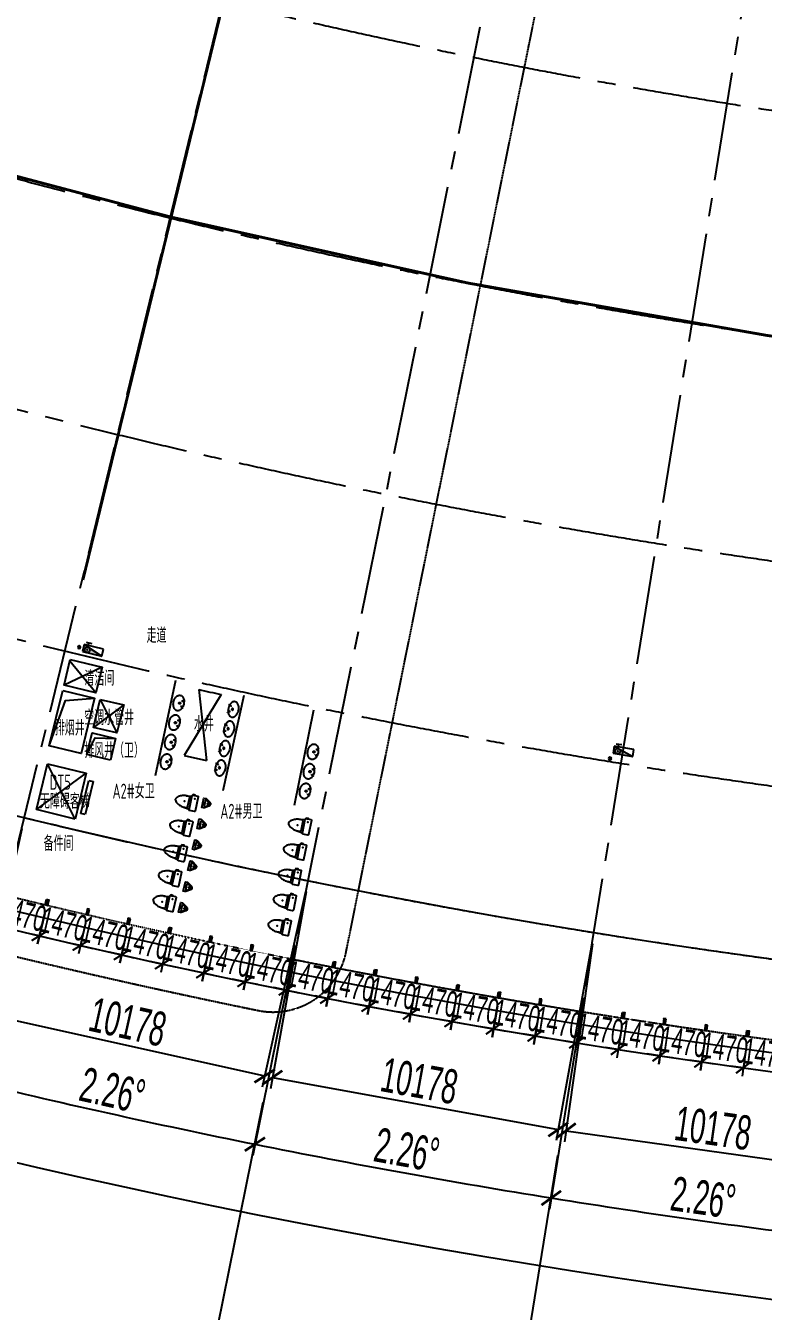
# Model space of a CAD drawing. Extents: x -668578 to 2331563, y -1202445 to 1620273.
# Drawn here: x 539655 to 565493, y 22311 to 67310 of the extents above; entities that cross this region are included whole.
import ezdxf
from ezdxf.enums import TextEntityAlignment as Align

# ---------------------------------------------------------------- set-up
doc = ezdxf.new("R2010")
doc.units = 0
for name, pattern in [('CENTER2', [28.575, 19.05, -3.175, 3.175, -3.175]), ('CONTINOUS', [0]), ('DASH', [0.35, 0.25, -0.1]), ('DOT2', [0.125, 0, -0.125]), ('Y000000S0$0$CONTINOUS', [0])]:
    doc.linetypes.add(name, pattern=pattern)
doc.layers.get('0').update_dxf_attribs({"color": 8})
doc.layers.get('Defpoints').update_dxf_attribs({"color": 8})
for name, color, linetype in [('#标注', 8, 'Continuous'), ('#轴线', 8, 'CENTER2'), ('A-AL', 8, 'Continuous'), ('A-BEAM-PLAN-C', 8, 'Continuous'), ('A-DIMS-150', 8, 'Continuous'), ('A-EVTR', 8, 'Continuous'), ('A-FIXT', 8, 'Continuous'), ('A-FLOR-OTLN', 8, 'DOT2'), ('A-WIND-FRAM', 8, 'Continuous'), ('dim', 8, 'Continuous'), ('WINDOW', 8, 'Continuous'), ('外轮廓', 8, 'Continuous'), ('建-文字', 8, 'Continuous'), ('建-洁具', 8, 'Continuous'), ('建-消防-防火分区填充', 8, 'Continuous'), ('暖-消防-挡烟垂壁', 8, 'Continuous'), ('水-消防-消火栓', 8, 'Continuous'), ('水-消防-消火栓-标识', 8, 'Continuous')]:
    doc.layers.add(name, color=color, linetype=linetype)
doc.styles.add('JHZX', font='jrs.shx', dxfattribs={"width": 0.6, "bigfont": 'jhz.shx'})
doc.styles.add('XD2008', font='xd-hzs.shx', dxfattribs={"width": 0.7, "bigfont": 'xd-hztxt.shx'})
doc.dimstyles.new('JZBZ-300', dxfattribs={"dimscale": 300, "dimtxt": 3, "dimasz": 1.5, "dimexe": 1, "dimexo": 1, "dimgap": 0.5, "dimtad": 1, "dimdec": 0, "dimdsep": 46, "dimtxsty": 'JHZX', "dimblk1": 'ARCHTICK', "dimblk2": 'ARCHTICK', "dimsah": 1, "dimcen": 0, "dimclrd": 1, "dimclre": 1, "dimclrt": 2, "dimazin": 2, "dimtfac": 1, "dimtdec": 0, "dimtix": 1, "dimtmove": 0, "dimatfit": 3, "dimfxl": 0, "dimtolj": 1, "dimlwd": -1, "dimlwe": -1, "dimarcsym": 0})
doc.dimstyles.new('JZBZ-400', dxfattribs={"dimscale": 400, "dimtxt": 3, "dimasz": 1.5, "dimexe": 1, "dimexo": 1, "dimgap": 0.5, "dimtad": 1, "dimdec": 0, "dimdsep": 46, "dimtxsty": 'JHZX', "dimblk1": 'ARCHTICK', "dimblk2": 'ARCHTICK', "dimsah": 1, "dimcen": 0, "dimclrd": 1, "dimclre": 1, "dimclrt": 2, "dimazin": 2, "dimtfac": 1, "dimtdec": 0, "dimtix": 1, "dimtmove": 0, "dimatfit": 3, "dimfxl": 0, "dimtolj": 1, "dimlwd": -1, "dimlwe": -1, "dimarcsym": 0})

# ---------------------------------------------------------------- blocks, each defined once
blk = doc.blocks.new('_ARCHTICK')
at = {"color": 0, "linetype": 'ByBlock', "const_width": 0.15}
blk.add_lwpolyline([(-0.5, -0.5), (0.5, 0.5)], dxfattribs=at)
blk = doc.blocks.new('*D2939')
at = {"layer": '#标注', "ltscale": 300, "transparency": 16777216}
for p, q in [((-1773, -1481), (-9342, -7863)), ((165914, -92056), (164727, -101884))]:
    blk.add_line(p, q, dxfattribs=at)
blk.add_arc((197092, 166179), 269610, 220.13382, 263.11563, dxfattribs=at)
at = {"layer": 'Defpoints', "color": 0, "ltscale": 300, "transparency": 16777216}
for p in [(197092, 166179), (-1467, -1224), (40380, -53208), (165962, -91659)]:
    blk.add_point(p, dxfattribs=at)
at = {"layer": '#标注', "ltscale": 300, "transparency": 16777216, "xscale": 600, "yscale": 600, "zscale": 600}
for p, rotation in [((-9036, -7605), 130.1338192809485), ((164775, -101487), 353.1156299250187)]:
    blk.add_blockref('_ARCHTICK', p, dxfattribs=dict(at, rotation=rotation))
at = {"layer": '#标注', "ltscale": 300, "transparency": 16777216, "insert": (69342, -70334), "char_height": 1200, "attachment_point": 5, "rotation": 331.6247, "style": 'JHZX'}
blk.add_mtext('\\A1;42.98°', dxfattribs=at)
blk = doc.blocks.new('*D2964')
at = {"layer": '#标注', "ltscale": 300, "transparency": 16777216}
for p, q in [((135616, -86562), (133844, -93849)), ((145640, -88791), (144157, -96143))]:
    blk.add_line(p, q, dxfattribs=at)
blk.add_arc((197092, 166179), 267210, 256.32903, 258.59123, dxfattribs=at)
at = {"layer": 'Defpoints', "color": 0, "ltscale": 300, "transparency": 16777216}
for p in [(197092, 166179), (135711, -86173), (145720, -88399), (137361, -94269)]:
    blk.add_point(p, dxfattribs=at)
at = {"layer": '#标注', "ltscale": 300, "transparency": 16777216, "xscale": 600, "yscale": 600, "zscale": 600}
for p, rotation in [((133938, -93461), 166.3290280231364), ((144236, -95751), 348.5912288879829)]:
    blk.add_blockref('_ARCHTICK', p, dxfattribs=dict(at, rotation=rotation))
at = {"layer": '#标注', "ltscale": 300, "transparency": 16777216, "insert": (139249, -93876), "char_height": 1200, "attachment_point": 5, "rotation": 347.4601, "style": 'JHZX'}
blk.add_mtext('\\A1;2.26°', dxfattribs=at)
blk = doc.blocks.new('*D2965')
at = {"layer": '#标注', "ltscale": 300, "transparency": 16777216}
for p, q in [((145640, -88791), (144157, -96143)), ((155745, -90624), (154553, -98028))]:
    blk.add_line(p, q, dxfattribs=at)
blk.add_arc((197092, 166179), 267210, 258.59123, 260.85343, dxfattribs=at)
at = {"layer": 'Defpoints', "color": 0, "ltscale": 300, "transparency": 16777216}
for p in [(197092, 166179), (145720, -88399), (155808, -90229), (147688, -96424)]:
    blk.add_point(p, dxfattribs=at)
at = {"layer": '#标注', "ltscale": 300, "transparency": 16777216, "xscale": 600, "yscale": 600, "zscale": 600}
for p, rotation in [((144236, -95751), 168.5912288879844), ((154616, -97633), 350.8534291851969)]:
    blk.add_blockref('_ARCHTICK', p, dxfattribs=dict(at, rotation=rotation))
at = {"layer": '#标注', "ltscale": 300, "transparency": 16777216, "insert": (149560, -95956), "char_height": 1200, "attachment_point": 5, "rotation": 349.7223, "style": 'JHZX'}
blk.add_mtext('\\A1;2.26°', dxfattribs=at)
blk = doc.blocks.new('*D2966')
at = {"layer": '#标注', "ltscale": 300, "transparency": 16777216}
for p, q in [((155745, -90624), (154553, -98028)), ((165914, -92056), (165015, -99502))]:
    blk.add_line(p, q, dxfattribs=at)
blk.add_arc((197092, 166179), 267210, 260.85343, 263.11563, dxfattribs=at)
at = {"layer": 'Defpoints', "color": 0, "ltscale": 300, "transparency": 16777216}
for p in [(197092, 166179), (155808, -90229), (165962, -91659), (158092, -98170)]:
    blk.add_point(p, dxfattribs=at)
at = {"layer": '#标注', "ltscale": 300, "transparency": 16777216, "xscale": 600, "yscale": 600, "zscale": 600}
for p, rotation in [((154616, -97633), 170.8534291851971), ((165063, -99104), 353.1156299250185)]:
    blk.add_blockref('_ARCHTICK', p, dxfattribs=dict(at, rotation=rotation))
at = {"layer": '#标注', "ltscale": 300, "transparency": 16777216, "insert": (159944, -97628), "char_height": 1200, "attachment_point": 5, "rotation": 351.9845, "style": 'JHZX'}
blk.add_mtext('\\A1;2.26°', dxfattribs=at)
blk = doc.blocks.new('*U2924')
at = {"linetype": 'ByBlock'}
blk.add_line((0, -20), (0, 0), dxfattribs=at)
blk.add_circle((0, -24), 4, dxfattribs=at)
at = {"color": 253, "linetype": 'ByBlock', "style": 'JHZX', "width": 0.75}
blk.add_attdef('AXES', text='', height=4, dxfattribs=at).set_placement((0, -24), align=Align.MIDDLE_CENTER)
blk = doc.blocks.new('*D3016')
at = {"layer": '#标注', "transparency": 16777216}
for p, q in [((1554, -79823), (577, -86758)), ((11632, -81243), (10656, -88177)), ((633, -86362), (10712, -87781))]:
    blk.add_line(p, q, dxfattribs=at)
at = {"layer": 'Defpoints', "color": 0, "transparency": 16777216}
for p in [(1609, -79427), (11688, -80847), (10712, -87781)]:
    blk.add_point(p, dxfattribs=at)
at = {"layer": '#标注', "transparency": 16777216, "xscale": 600, "yscale": 600, "zscale": 600}
for p, rotation in [((633, -86362), 171.9845309758425), ((10712, -87781), 351.9845309758425)]:
    blk.add_blockref('_ARCHTICK', p, dxfattribs=dict(at, rotation=rotation))
at = {"layer": '#标注', "transparency": 16777216, "insert": (5784, -86279), "char_height": 1200, "attachment_point": 5, "rotation": 351.9845, "style": 'JHZX'}
blk.add_mtext('\\A1;10178', dxfattribs=at)
blk = doc.blocks.new('*D3017')
at = {"layer": '#标注', "transparency": 16777216}
for p, q in [((-18427, -75792), (-19948, -82628)), ((-8492, -78002), (-10013, -84838)), ((-19861, -82237), (-9926, -84447))]:
    blk.add_line(p, q, dxfattribs=at)
at = {"layer": 'Defpoints', "color": 0, "transparency": 16777216}
for p in [(-18340, -75402), (-8405, -77611), (-9926, -84447)]:
    blk.add_point(p, dxfattribs=at)
at = {"layer": '#标注', "transparency": 16777216, "xscale": 600, "yscale": 600, "zscale": 600}
for p, rotation in [((-19861, -82237), 167.4601294960044), ((-9926, -84447), 347.4601294960043)]:
    blk.add_blockref('_ARCHTICK', p, dxfattribs=dict(at, rotation=rotation))
at = {"layer": '#标注', "transparency": 16777216, "insert": (-14720, -82561), "char_height": 1200, "attachment_point": 5, "rotation": 347.4601, "style": 'JHZX'}
blk.add_mtext('\\A1;10178', dxfattribs=at)
blk = doc.blocks.new('*D3018')
at = {"layer": '#标注', "transparency": 16777216}
for p, q in [((-8477, -78005), (-9726, -84895)), ((1538, -79821), (289, -86711)), ((-9655, -84502), (360, -86318))]:
    blk.add_line(p, q, dxfattribs=at)
at = {"layer": 'Defpoints', "color": 0, "transparency": 16777216}
for p in [(-8405, -77611), (1609, -79427), (360, -86318)]:
    blk.add_point(p, dxfattribs=at)
at = {"layer": '#标注', "transparency": 16777216, "xscale": 600, "yscale": 600, "zscale": 600}
for p, rotation in [((-9655, -84502), 169.7223276710145), ((360, -86318), 349.7223276710145)]:
    blk.add_blockref('_ARCHTICK', p, dxfattribs=dict(at, rotation=rotation))
at = {"layer": '#标注', "transparency": 16777216, "insert": (-4505, -84623), "char_height": 1200, "attachment_point": 5, "rotation": 349.7223, "style": 'JHZX'}
blk.add_mtext('\\A1;10178', dxfattribs=at)
blk = doc.blocks.new('*D1886')
at = {"layer": '#标注', "color": 1, "ltscale": 300, "transparency": 16777216}
for p, q in [((538889, 36578), (538631, 35502)), ((540318, 36235), (540060, 35159)), ((538701, 35794), (538263, 35899)), ((538701, 35794), (540130, 35451)), ((540130, 35451), (540568, 35346))]:
    blk.add_line(p, q, dxfattribs=at)
at = {"layer": 'Defpoints', "color": 0, "ltscale": 300, "transparency": 16777216}
for p in [(538959, 36870), (540389, 36526), (540130, 35451)]:
    blk.add_point(p, dxfattribs=at)
at = {"layer": '#标注', "color": 1, "ltscale": 300, "transparency": 16777216, "xscale": 450, "yscale": 450, "zscale": 450}
for p, rotation in [((538701, 35794), 346.4927841243675), ((540130, 35451), 166.4927841243675)]:
    blk.add_blockref('_ARCHTICK', p, dxfattribs=dict(at, rotation=rotation))
at = {"layer": '#标注', "color": 2, "ltscale": 300, "transparency": 16777216, "insert": (539556, 36206), "char_height": 900, "attachment_point": 5, "rotation": 346.4928, "style": 'JHZX'}
blk.add_mtext('\\A1;1470', dxfattribs=at)
blk = doc.blocks.new('*D1887')
at = {"layer": '#标注', "color": 1, "ltscale": 300, "transparency": 16777216}
for p, q in [((540320, 36234), (540068, 35157)), ((540136, 35449), (539698, 35552)), ((541751, 35899), (541499, 34822)), ((540136, 35449), (541567, 35114)), ((541567, 35114), (542006, 35011))]:
    blk.add_line(p, q, dxfattribs=at)
at = {"layer": 'Defpoints', "color": 0, "ltscale": 300, "transparency": 16777216}
for p in [(540389, 36526), (541820, 36191), (541567, 35114)]:
    blk.add_point(p, dxfattribs=at)
at = {"layer": '#标注', "color": 1, "ltscale": 300, "transparency": 16777216, "xscale": 450, "yscale": 450, "zscale": 450}
for p, rotation in [((540136, 35449), 346.8159798107982), ((541567, 35114), 166.8159798107983)]:
    blk.add_blockref('_ARCHTICK', p, dxfattribs=dict(at, rotation=rotation))
at = {"layer": '#标注', "color": 2, "ltscale": 300, "transparency": 16777216, "insert": (540989, 35866), "char_height": 900, "attachment_point": 5, "rotation": 346.816, "style": 'JHZX'}
blk.add_mtext('\\A1;1470', dxfattribs=at)
blk = doc.blocks.new('*D1888')
at = {"layer": '#标注', "color": 1, "ltscale": 300, "transparency": 16777216}
for p, q in [((541753, 35899), (541507, 34820)), ((543186, 35572), (542940, 34493)), ((541574, 35113), (541135, 35213)), ((541574, 35113), (543007, 34785)), ((543007, 34785), (543445, 34685))]:
    blk.add_line(p, q, dxfattribs=at)
at = {"layer": 'Defpoints', "color": 0, "ltscale": 300, "transparency": 16777216}
for p in [(541820, 36191), (543253, 35864), (543007, 34785)]:
    blk.add_point(p, dxfattribs=at)
at = {"layer": '#标注', "color": 1, "ltscale": 300, "transparency": 16777216, "xscale": 450, "yscale": 450, "zscale": 450}
for p, rotation in [((541574, 35113), 347.1391754972316), ((543007, 34785), 167.1391754972316)]:
    blk.add_blockref('_ARCHTICK', p, dxfattribs=dict(at, rotation=rotation))
at = {"layer": '#标注', "color": 2, "ltscale": 300, "transparency": 16777216, "insert": (542424, 35534), "char_height": 900, "attachment_point": 5, "rotation": 347.1392, "style": 'JHZX'}
blk.add_mtext('\\A1;1470', dxfattribs=at)
blk = doc.blocks.new('*D1889')
at = {"layer": '#标注', "color": 1, "ltscale": 300, "transparency": 16777216}
for p, q in [((543188, 35571), (542948, 34491)), ((544623, 35252), (544383, 34172)), ((543013, 34784), (542573, 34882)), ((543013, 34784), (544448, 34465)), ((544448, 34465), (544887, 34367))]:
    blk.add_line(p, q, dxfattribs=at)
at = {"layer": 'Defpoints', "color": 0, "ltscale": 300, "transparency": 16777216}
for p in [(543253, 35864), (544688, 35545), (544448, 34465)]:
    blk.add_point(p, dxfattribs=at)
at = {"layer": '#标注', "color": 1, "ltscale": 300, "transparency": 16777216, "xscale": 450, "yscale": 450, "zscale": 450}
for p, rotation in [((543013, 34784), 347.4623711836631), ((544448, 34465), 167.4623711836631)]:
    blk.add_blockref('_ARCHTICK', p, dxfattribs=dict(at, rotation=rotation))
at = {"layer": '#标注', "color": 2, "ltscale": 300, "transparency": 16777216, "insert": (543860, 35210), "char_height": 900, "attachment_point": 5, "rotation": 347.4624, "style": 'JHZX'}
blk.add_mtext('\\A1;1470', dxfattribs=at)
blk = doc.blocks.new('*D1890')
at = {"layer": '#标注', "color": 1, "ltscale": 300, "transparency": 16777216}
for p, q in [((544624, 35252), (544390, 34170)), ((546061, 34941), (545827, 33859)), ((544454, 34464), (544014, 34559)), ((544454, 34464), (545891, 34153)), ((545891, 34153), (546330, 34057))]:
    blk.add_line(p, q, dxfattribs=at)
at = {"layer": 'Defpoints', "color": 0, "ltscale": 300, "transparency": 16777216}
for p in [(544688, 35545), (546125, 35234), (545891, 34153)]:
    blk.add_point(p, dxfattribs=at)
at = {"layer": '#标注', "color": 1, "ltscale": 300, "transparency": 16777216, "xscale": 450, "yscale": 450, "zscale": 450}
for p, rotation in [((544454, 34464), 347.785566870095), ((545891, 34153), 167.785566870095)]:
    blk.add_blockref('_ARCHTICK', p, dxfattribs=dict(at, rotation=rotation))
at = {"layer": '#标注', "color": 2, "ltscale": 300, "transparency": 16777216, "insert": (545299, 34895), "char_height": 900, "attachment_point": 5, "rotation": 347.7856, "style": 'JHZX'}
blk.add_mtext('\\A1;1470', dxfattribs=at)
blk = doc.blocks.new('*D1891')
at = {"layer": '#标注', "color": 1, "ltscale": 300, "transparency": 16777216}
for p, q in [((546063, 34940), (545835, 33858)), ((545897, 34151), (545456, 34244)), ((547501, 34637), (547273, 33555)), ((545897, 34151), (547335, 33848)), ((547335, 33848), (547775, 33756))]:
    blk.add_line(p, q, dxfattribs=at)
at = {"layer": 'Defpoints', "color": 0, "ltscale": 300, "transparency": 16777216}
for p in [(546125, 35234), (547563, 34931), (547335, 33848)]:
    blk.add_point(p, dxfattribs=at)
at = {"layer": '#标注', "color": 1, "ltscale": 300, "transparency": 16777216, "xscale": 450, "yscale": 450, "zscale": 450}
for p, rotation in [((545897, 34151), 348.1087625565269), ((547335, 33848), 168.1087625565269)]:
    blk.add_blockref('_ARCHTICK', p, dxfattribs=dict(at, rotation=rotation))
at = {"layer": '#标注', "color": 2, "ltscale": 300, "transparency": 16777216, "insert": (546739, 34587), "char_height": 900, "attachment_point": 5, "rotation": 348.1088, "style": 'JHZX'}
blk.add_mtext('\\A1;1470', dxfattribs=at)
blk = doc.blocks.new('*D1892')
at = {"layer": '#标注', "color": 1, "ltscale": 300, "transparency": 16777216}
for p, q in [((547503, 34637), (547281, 33553)), ((548943, 34342), (548721, 33258)), ((547341, 33847), (546900, 33937)), ((547341, 33847), (548781, 33552)), ((548781, 33552), (549222, 33462))]:
    blk.add_line(p, q, dxfattribs=at)
at = {"layer": 'Defpoints', "color": 0, "ltscale": 300, "transparency": 16777216}
for p in [(547563, 34931), (549003, 34636), (548781, 33552)]:
    blk.add_point(p, dxfattribs=at)
at = {"layer": '#标注', "color": 1, "ltscale": 300, "transparency": 16777216, "xscale": 450, "yscale": 450, "zscale": 450}
for p, rotation in [((547341, 33847), 348.4319582429599), ((548781, 33552), 168.4319582429599)]:
    blk.add_blockref('_ARCHTICK', p, dxfattribs=dict(at, rotation=rotation))
at = {"layer": '#标注', "color": 2, "ltscale": 300, "transparency": 16777216, "insert": (548182, 34288), "char_height": 900, "attachment_point": 5, "rotation": 348.432, "style": 'JHZX'}
blk.add_mtext('\\A1;1470', dxfattribs=at)
blk = doc.blocks.new('*D1893')
at = {"layer": '#标注', "color": 1, "ltscale": 300, "transparency": 16777216}
for p, q in [((548945, 34342), (548729, 33257)), ((550386, 34055), (550171, 32970)), ((548787, 33551), (548346, 33639)), ((548787, 33551), (550229, 33264)), ((550229, 33264), (550671, 33177))]:
    blk.add_line(p, q, dxfattribs=at)
at = {"layer": 'Defpoints', "color": 0, "ltscale": 300, "transparency": 16777216}
for p in [(549003, 34636), (550445, 34350), (550229, 33264)]:
    blk.add_point(p, dxfattribs=at)
at = {"layer": '#标注', "color": 1, "ltscale": 300, "transparency": 16777216, "xscale": 450, "yscale": 450, "zscale": 450}
for p, rotation in [((548787, 33551), 348.7551539293908), ((550229, 33264), 168.7551539293908)]:
    blk.add_blockref('_ARCHTICK', p, dxfattribs=dict(at, rotation=rotation))
at = {"layer": '#标注', "color": 2, "ltscale": 300, "transparency": 16777216, "insert": (549625, 33996), "char_height": 900, "attachment_point": 5, "rotation": 348.7552, "style": 'JHZX'}
blk.add_mtext('\\A1;1470', dxfattribs=at)
blk = doc.blocks.new('*D1894')
at = {"layer": '#标注', "color": 1, "ltscale": 300, "transparency": 16777216}
for p, q in [((550388, 34055), (550178, 32969)), ((551831, 33776), (551622, 32690)), ((550235, 33263), (549793, 33349)), ((550235, 33263), (551679, 32985)), ((551679, 32985), (552121, 32900))]:
    blk.add_line(p, q, dxfattribs=at)
at = {"layer": 'Defpoints', "color": 0, "ltscale": 300, "transparency": 16777216}
for p in [(550445, 34350), (551888, 34071), (551679, 32985)]:
    blk.add_point(p, dxfattribs=at)
at = {"layer": '#标注', "color": 1, "ltscale": 300, "transparency": 16777216, "xscale": 450, "yscale": 450, "zscale": 450}
for p, rotation in [((550235, 33263), 349.0783496158211), ((551679, 32985), 169.0783496158211)]:
    blk.add_blockref('_ARCHTICK', p, dxfattribs=dict(at, rotation=rotation))
at = {"layer": '#标注', "color": 2, "ltscale": 300, "transparency": 16777216, "insert": (551071, 33713), "char_height": 900, "attachment_point": 5, "rotation": 349.0783, "style": 'JHZX'}
blk.add_mtext('\\A1;1470', dxfattribs=at)
blk = doc.blocks.new('*D1895')
at = {"layer": '#标注', "color": 1, "ltscale": 300, "transparency": 16777216}
for p, q in [((551833, 33776), (551630, 32689)), ((553278, 33506), (553075, 32418)), ((551685, 32984), (551243, 33066)), ((551685, 32984), (553130, 32713)), ((553130, 32713), (553572, 32630))]:
    blk.add_line(p, q, dxfattribs=at)
at = {"layer": 'Defpoints', "color": 0, "ltscale": 300, "transparency": 16777216}
for p in [(551888, 34071), (553333, 33801), (553130, 32713)]:
    blk.add_point(p, dxfattribs=at)
at = {"layer": '#标注', "color": 1, "ltscale": 300, "transparency": 16777216, "xscale": 450, "yscale": 450, "zscale": 450}
for p, rotation in [((551685, 32984), 349.4015453022517), ((553130, 32713), 169.4015453022516)]:
    blk.add_blockref('_ARCHTICK', p, dxfattribs=dict(at, rotation=rotation))
at = {"layer": '#标注', "color": 2, "ltscale": 300, "transparency": 16777216, "insert": (552518, 33438), "char_height": 900, "attachment_point": 5, "rotation": 349.4015, "style": 'JHZX'}
blk.add_mtext('\\A1;1470', dxfattribs=at)
blk = doc.blocks.new('*D1896')
at = {"layer": '#标注', "color": 1, "ltscale": 300, "transparency": 16777216}
for p, q in [((553280, 33506), (553082, 32417)), ((554726, 33243), (554529, 32155)), ((553136, 32712), (552693, 32792)), ((553136, 32712), (554582, 32450)), ((554582, 32450), (555025, 32370))]:
    blk.add_line(p, q, dxfattribs=at)
at = {"layer": 'Defpoints', "color": 0, "ltscale": 300, "transparency": 16777216}
for p in [(553333, 33801), (554780, 33538), (554582, 32450)]:
    blk.add_point(p, dxfattribs=at)
at = {"layer": '#标注', "color": 1, "ltscale": 300, "transparency": 16777216, "xscale": 450, "yscale": 450, "zscale": 450}
for p, rotation in [((553136, 32712), 349.7247409886801), ((554582, 32450), 169.7247409886802)]:
    blk.add_blockref('_ARCHTICK', p, dxfattribs=dict(at, rotation=rotation))
at = {"layer": '#标注', "color": 2, "ltscale": 300, "transparency": 16777216, "insert": (553966, 33171), "char_height": 900, "attachment_point": 5, "rotation": 349.7247, "style": 'JHZX'}
blk.add_mtext('\\A1;1470', dxfattribs=at)
blk = doc.blocks.new('*D1897')
at = {"layer": '#标注', "color": 1, "ltscale": 300, "transparency": 16777216}
for p, q in [((554728, 33243), (554537, 32153)), ((556176, 32989), (555985, 31899)), ((554588, 32449), (554145, 32527)), ((554588, 32449), (556036, 32195)), ((556036, 32195), (556480, 32117))]:
    blk.add_line(p, q, dxfattribs=at)
at = {"layer": 'Defpoints', "color": 0, "ltscale": 300, "transparency": 16777216}
for p in [(554780, 33538), (556228, 33284), (556036, 32195)]:
    blk.add_point(p, dxfattribs=at)
at = {"layer": '#标注', "color": 1, "ltscale": 300, "transparency": 16777216, "xscale": 450, "yscale": 450, "zscale": 450}
for p, rotation in [((554588, 32449), 350.0479366751091), ((556036, 32195), 170.0479366751091)]:
    blk.add_blockref('_ARCHTICK', p, dxfattribs=dict(at, rotation=rotation))
at = {"layer": '#标注', "color": 2, "ltscale": 300, "transparency": 16777216, "insert": (555416, 32913), "char_height": 900, "attachment_point": 5, "rotation": 350.0479, "style": 'JHZX'}
blk.add_mtext('\\A1;1470', dxfattribs=at)
blk = doc.blocks.new('*D1898')
at = {"layer": '#标注', "color": 1, "ltscale": 300, "transparency": 16777216}
for p, q in [((556177, 32989), (555992, 31898)), ((557627, 32743), (557442, 31652)), ((556042, 32194), (555599, 32269)), ((556042, 32194), (557492, 31948)), ((557492, 31948), (557935, 31873))]:
    blk.add_line(p, q, dxfattribs=at)
at = {"layer": 'Defpoints', "color": 0, "ltscale": 300, "transparency": 16777216}
for p in [(556228, 33284), (557677, 33039), (557492, 31948)]:
    blk.add_point(p, dxfattribs=at)
at = {"layer": '#标注', "color": 1, "ltscale": 300, "transparency": 16777216, "xscale": 450, "yscale": 450, "zscale": 450}
for p, rotation in [((556042, 32194), 350.3711323615372), ((557492, 31948), 170.3711323615371)]:
    blk.add_blockref('_ARCHTICK', p, dxfattribs=dict(at, rotation=rotation))
at = {"layer": '#标注', "color": 2, "ltscale": 300, "transparency": 16777216, "insert": (556867, 32662), "char_height": 900, "attachment_point": 5, "rotation": 350.3711, "style": 'JHZX'}
blk.add_mtext('\\A1;1470', dxfattribs=at)
blk = doc.blocks.new('*D1899')
at = {"layer": '#标注', "color": 1, "ltscale": 300, "transparency": 16777216}
for p, q in [((557628, 32743), (557449, 31651)), ((559079, 32505), (558900, 31413)), ((557498, 31947), (557054, 32020)), ((557498, 31947), (558949, 31709)), ((558949, 31709), (559393, 31636))]:
    blk.add_line(p, q, dxfattribs=at)
at = {"layer": 'Defpoints', "color": 0, "ltscale": 300, "transparency": 16777216}
for p in [(557677, 33039), (559127, 32801), (558949, 31709)]:
    blk.add_point(p, dxfattribs=at)
at = {"layer": '#标注', "color": 1, "ltscale": 300, "transparency": 16777216, "xscale": 450, "yscale": 450, "zscale": 450}
for p, rotation in [((557498, 31947), 350.6943280479668), ((558949, 31709), 170.6943280479668)]:
    blk.add_blockref('_ARCHTICK', p, dxfattribs=dict(at, rotation=rotation))
at = {"layer": '#标注', "color": 2, "ltscale": 300, "transparency": 16777216, "insert": (558320, 32420), "char_height": 900, "attachment_point": 5, "rotation": 350.6943, "style": 'JHZX'}
blk.add_mtext('\\A1;1470', dxfattribs=at)
blk = doc.blocks.new('*D1900')
at = {"layer": '#标注', "color": 1, "ltscale": 300, "transparency": 16777216}
for p, q in [((559081, 32505), (558908, 31412)), ((560533, 32275), (560360, 31182)), ((558955, 31708), (558510, 31778)), ((558955, 31708), (560407, 31479)), ((560407, 31479), (560851, 31408))]:
    blk.add_line(p, q, dxfattribs=at)
at = {"layer": 'Defpoints', "color": 0, "ltscale": 300, "transparency": 16777216}
for p in [(559127, 32801), (560579, 32571), (560407, 31479)]:
    blk.add_point(p, dxfattribs=at)
at = {"layer": '#标注', "color": 1, "ltscale": 300, "transparency": 16777216, "xscale": 450, "yscale": 450, "zscale": 450}
for p, rotation in [((558955, 31708), 351.0175237343968), ((560407, 31479), 171.0175237343969)]:
    blk.add_blockref('_ARCHTICK', p, dxfattribs=dict(at, rotation=rotation))
at = {"layer": '#标注', "color": 2, "ltscale": 300, "transparency": 16777216, "insert": (559774, 32186), "char_height": 900, "attachment_point": 5, "rotation": 351.0175, "style": 'JHZX'}
blk.add_mtext('\\A1;1470', dxfattribs=at)
blk = doc.blocks.new('*D1901')
at = {"layer": '#标注', "color": 1, "ltscale": 300, "transparency": 16777216}
for p, q in [((560534, 32275), (560368, 31181)), ((561988, 32053), (561821, 30960)), ((560413, 31478), (559968, 31545)), ((560413, 31478), (561866, 31256)), ((561866, 31256), (562311, 31189))]:
    blk.add_line(p, q, dxfattribs=at)
at = {"layer": 'Defpoints', "color": 0, "ltscale": 300, "transparency": 16777216}
for p in [(560579, 32571), (562033, 32350), (561866, 31256)]:
    blk.add_point(p, dxfattribs=at)
at = {"layer": '#标注', "color": 1, "ltscale": 300, "transparency": 16777216, "xscale": 450, "yscale": 450, "zscale": 450}
for p, rotation in [((560413, 31478), 351.3407194208263), ((561866, 31256), 171.3407194208263)]:
    blk.add_blockref('_ARCHTICK', p, dxfattribs=dict(at, rotation=rotation))
at = {"layer": '#标注', "color": 2, "ltscale": 300, "transparency": 16777216, "insert": (561230, 31960), "char_height": 900, "attachment_point": 5, "rotation": 351.3407, "style": 'JHZX'}
blk.add_mtext('\\A1;1470', dxfattribs=at)
blk = doc.blocks.new('*D1902')
at = {"layer": '#标注', "color": 1, "ltscale": 300, "transparency": 16777216}
for p, q in [((561989, 32053), (561829, 30959)), ((563444, 31840), (563283, 30745)), ((561872, 31255), (561427, 31321)), ((561872, 31255), (563327, 31042)), ((563327, 31042), (563772, 30977))]:
    blk.add_line(p, q, dxfattribs=at)
at = {"layer": 'Defpoints', "color": 0, "ltscale": 300, "transparency": 16777216}
for p in [(562033, 32350), (563487, 32137), (563327, 31042)]:
    blk.add_point(p, dxfattribs=at)
at = {"layer": '#标注', "color": 1, "ltscale": 300, "transparency": 16777216, "xscale": 450, "yscale": 450, "zscale": 450}
for p, rotation in [((561872, 31255), 351.6639151072582), ((563327, 31042), 171.6639151072582)]:
    blk.add_blockref('_ARCHTICK', p, dxfattribs=dict(at, rotation=rotation))
at = {"layer": '#标注', "color": 2, "ltscale": 300, "transparency": 16777216, "insert": (562687, 31742), "char_height": 900, "attachment_point": 5, "rotation": 351.6639, "style": 'JHZX'}
blk.add_mtext('\\A1;1470', dxfattribs=at)
blk = doc.blocks.new('*D1903')
at = {"layer": '#标注', "color": 1, "ltscale": 300, "transparency": 16777216}
for p, q in [((563445, 31840), (563291, 30744)), ((564901, 31635), (564747, 30539)), ((563333, 31041), (562887, 31104)), ((563333, 31041), (564789, 30836)), ((564789, 30836), (565234, 30774))]:
    blk.add_line(p, q, dxfattribs=at)
at = {"layer": 'Defpoints', "color": 0, "ltscale": 300, "transparency": 16777216}
for p in [(563487, 32137), (564943, 31932), (564789, 30836)]:
    blk.add_point(p, dxfattribs=at)
at = {"layer": '#标注', "color": 1, "ltscale": 300, "transparency": 16777216, "xscale": 450, "yscale": 450, "zscale": 450}
for p, rotation in [((563333, 31041), 351.9871107936913), ((564789, 30836), 171.9871107936913)]:
    blk.add_blockref('_ARCHTICK', p, dxfattribs=dict(at, rotation=rotation))
at = {"layer": '#标注', "color": 2, "ltscale": 300, "transparency": 16777216, "insert": (564144, 31533), "char_height": 900, "attachment_point": 5, "rotation": 351.9871, "style": 'JHZX'}
blk.add_mtext('\\A1;1470', dxfattribs=at)
blk = doc.blocks.new('*D1904')
at = {"layer": '#标注', "color": 1, "ltscale": 300, "transparency": 16777216}
for p, q in [((564903, 31635), (564755, 30538)), ((566359, 31438), (566211, 30342)), ((564795, 30836), (564349, 30896)), ((564795, 30836), (566252, 30639)), ((566252, 30639), (566698, 30579))]:
    blk.add_line(p, q, dxfattribs=at)
at = {"layer": 'Defpoints', "color": 0, "ltscale": 300, "transparency": 16777216}
for p in [(564943, 31932), (566400, 31735), (566252, 30639)]:
    blk.add_point(p, dxfattribs=at)
at = {"layer": '#标注', "color": 1, "ltscale": 300, "transparency": 16777216, "xscale": 450, "yscale": 450, "zscale": 450}
for p, rotation in [((564795, 30836), 352.3103064801238), ((566252, 30639), 172.3103064801238)]:
    blk.add_blockref('_ARCHTICK', p, dxfattribs=dict(at, rotation=rotation))
at = {"layer": '#标注', "color": 2, "ltscale": 300, "transparency": 16777216, "insert": (565603, 31332), "char_height": 900, "attachment_point": 5, "rotation": 352.3103, "style": 'JHZX'}
blk.add_mtext('\\A1;1470', dxfattribs=at)
blk = doc.blocks.new('$lvtry$00000206')
at = {"color": 0}
for points in [[(-253, -220, -0.414214), (-275, -198), (-275, -22, -0.414214), (-253, 0), (253, 0, -0.414214), (275, -22), (275, -198, -0.414214), (253, -220)], [(181, -286), (-181, -286, 0.39219), (-201, -305), (-202, -326), (-204, -363), (-205, -398), (-204, -429), (-201, -459), (-197, -488), (-189, -518), (-180, -550), (-168, -584), (-153, -619), (-135, -654), (-114, -687), (-90, -717), (-63, -741), (-33, -760), (-12, -767, 0.15433), (12, -767), (33, -760), (63, -741), (90, -717), (114, -687), (135, -654), (153, -619), (168, -584), (180, -550), (189, -518), (197, -488), (201, -459), (204, -429), (205, -398), (204, -363), (202, -326), (201, -305, 0.39219)]]:
    blk.add_lwpolyline(points, format="xyb", close=True, dxfattribs=at)
blk.add_lwpolyline([(-275, -120), (-297, -120), (-297, -200), (-275, -200)], close=True, dxfattribs=at)
for points in [[(-205, -428), (-235, -220)], [(205, -428), (235, -220)]]:
    blk.add_lwpolyline(points, dxfattribs=at)
for p in [(-166, -109), (1, -443)]:
    blk.add_point(p, dxfattribs=at)
blk = doc.blocks.new('A$C56F85882')
at = {"layer": 'A-FIXT', "linetype": 'Y000000S0$0$CONTINOUS', "lineweight": -3}
blk.add_blockref('$lvtry$00000206', (462, 1512), dxfattribs=at)
blk = doc.blocks.new('$lvtry$00000221')
at = {"color": 0}
for p, q in [((-124, -91), (-43, -216)), ((-116, -76), (116, -76)), ((43, -216), (124, -91))]:
    blk.add_line(p, q, dxfattribs=at)
blk.add_lwpolyline([(69, -231, -0.57735), (-69, -231), (-162, -88, -0.145378), (-170, -61), (-170, 0), (170, 0), (170, -61, -0.145378), (162, -88)], format="xyb", close=True, dxfattribs=at)
for centre, radius in [((0, -177), 20), ((0, -38), 17.7)]:
    blk.add_circle(centre, radius, dxfattribs=at)
for centre, radius, start, end in [((-116, -86), 10, 90, 213.0863), ((0, -191), 50, 210, 330), ((116, -86), 10, 326.9137, 90)]:
    blk.add_arc(centre, radius, start, end, dxfattribs=at)
for p in [(0, -38), (0, -177)]:
    blk.add_point(p, dxfattribs=at)
blk = doc.blocks.new('A$C206F0229')
at = {"layer": 'A-FIXT', "linetype": 'Y000000S0$0$CONTINOUS', "lineweight": -3, "extrusion": (0, 0, -1), "xscale": -1, "zscale": -1, "rotation": 269.9999999999999}
blk.add_blockref('$lvtry$00000221', (0, 362), dxfattribs=at)
blk = doc.blocks.new('A$C346B0DA7')
for p, q in [((59, 99), (138, 146)), ((59, 99), (71, 79)), ((71, 79), (150, 126)), ((138, 146), (150, 126)), ((59, -99), (71, -79)), ((59, -99), (138, -146)), ((71, -79), (150, -126)), ((150, -126), (138, -146))]:
    blk.add_line(p, q)
for points in [[(124, 138, 0.012883), (119, 150, 0.028735), (103, 183, 0.038584), (81, 215, 0.043635), (58, 239, 0.046948), (30, 260, 0.060002), (3, 271, 0.075785), (-27, 275, 0.060889), (-62, 271, 0.054586), (-94, 259, 0.054379), (-122, 240, 0.038321), (-146, 217, 0.035303), (-168, 189, 0.040035), (-185, 157, 0.032621), (-200, 118, 0.024635), (-211, 77, 0.053768), (-218, -1), (-216, -39), (-211, -76, 1826.718919)], [(124, 138, 0.012883), (119, 150, 0.028735), (103, 183, 0.038584), (81, 215, 0.043635), (58, 239, 0.046948), (30, 260, 0.060002), (3, 271, 0.075785), (-27, 275, 0.060889), (-62, 271, 0.054586), (-94, 259, 0.054379), (-122, 240, 0.038321), (-146, 217, 0.035303), (-168, 189, 0.040035), (-185, 157, 0.032621), (-200, 118, 0.024635), (-211, 77, 0.053768), (-218, -1), (-216, -39), (-211, -76, 1826.718919)], [(124, 138, 0.012883), (119, 150, 0.028735), (103, 183, 0.038584), (81, 215, 0.043635), (58, 239, 0.046948), (30, 260, 0.060002), (3, 271, 0.075785), (-27, 275, 0.060889), (-62, 271, 0.054586), (-94, 259, 0.054379), (-122, 240, 0.038321), (-146, 217, 0.035303), (-168, 189, 0.040035), (-185, 157, 0.032621), (-200, 118, 0.024635), (-211, 77, 0.053768), (-218, -1), (-216, -39), (-211, -76, 1826.718919)], [(124, 138, 0.012883), (119, 150, 0.028735), (103, 183, 0.038584), (81, 215, 0.043635), (58, 239, 0.046948), (30, 260, 0.060002), (3, 271, 0.075785), (-27, 275, 0.060889), (-62, 271, 0.054586), (-94, 259, 0.054379), (-122, 240, 0.038321), (-146, 217, 0.035303), (-168, 189, 0.040035), (-185, 157, 0.032621), (-200, 118, 0.024635), (-211, 77, 0.053768), (-218, -1), (-216, -39), (-211, -76, 1826.718919)], [(132, -115, 0.025128), (138, -85, 0.042673), (146, 0), (144, 42, 0.021447), (138, 85, 0.025126), (132, 115)], [(132, -115, 0.025128), (138, -85, 0.042673), (146, 0), (144, 42, 0.021447), (138, 85, 0.025126), (132, 115)], [(132, -115, 0.025128), (138, -85, 0.042673), (146, 0), (144, 42, 0.021447), (138, 85, 0.025126), (132, 115)], [(132, -115, 0.025128), (138, -85, 0.042673), (146, 0), (144, 42, 0.021447), (138, 85, 0.025126), (132, 115)], [(-211, -76, 0.02503), (-200, -118, 0.032621), (-185, -157, 0.040035), (-168, -189, 0.035303), (-146, -217, 0.038321), (-122, -240, 0.054379), (-94, -259, 0.054586), (-62, -271, 0.060889), (-27, -275, 0.075785), (3, -271, 0.060002), (30, -260, 0.046948), (58, -239, 0.043635), (81, -215, 0.038584), (103, -183, 0.028735), (119, -150, 0.012881), (124, -138)], [(-211, -76, 0.02503), (-200, -118, 0.032621), (-185, -157, 0.040035), (-168, -189, 0.035303), (-146, -217, 0.038321), (-122, -240, 0.054379), (-94, -259, 0.054586), (-62, -271, 0.060889), (-27, -275, 0.075785), (3, -271, 0.060002), (30, -260, 0.046948), (58, -239, 0.043635), (81, -215, 0.038584), (103, -183, 0.028735), (119, -150, 0.012881), (124, -138)], [(-211, -76, 0.02503), (-200, -118, 0.032621), (-185, -157, 0.040035), (-168, -189, 0.035303), (-146, -217, 0.038321), (-122, -240, 0.054379), (-94, -259, 0.054586), (-62, -271, 0.060889), (-27, -275, 0.075785), (3, -271, 0.060002), (30, -260, 0.046948), (58, -239, 0.043635), (81, -215, 0.038584), (103, -183, 0.028735), (119, -150, 0.012881), (124, -138)], [(-211, -76, 0.02503), (-200, -118, 0.032621), (-185, -157, 0.040035), (-168, -189, 0.035303), (-146, -217, 0.038321), (-122, -240, 0.054379), (-94, -259, 0.054586), (-62, -271, 0.060889), (-27, -275, 0.075785), (3, -271, 0.060002), (30, -260, 0.046948), (58, -239, 0.043635), (81, -215, 0.038584), (103, -183, 0.028735), (119, -150, 0.012881), (124, -138)]]:
    blk.add_lwpolyline(points, format="xyb")
blk.add_lwpolyline([(-29, 0, 0.414221), (0, -29, 0.414221), (29, 0, 0.414221), (0, 29, 0.414221)], format="xyb", close=True)
blk.add_lwpolyline([(-29, 0, 0.414221), (0, -29, 0.414221), (29, 0, 0.414221), (0, 29, 0.414221)], format="xyb", close=True)
blk.add_lwpolyline([(-29, 0, 0.414221), (0, -29, 0.414221), (29, 0, 0.414221), (0, 29, 0.414221)], format="xyb", close=True)
blk.add_lwpolyline([(-29, 0, 0.414221), (0, -29, 0.414221), (29, 0, 0.414221), (0, 29, 0.414221)], format="xyb", close=True)
blk = doc.blocks.new('幕墙分隔')
for p, q in [((-40, -100), (40, 100)), ((0, 100), (0, -100))]:
    blk.add_line(p, q)
blk.add_lwpolyline([(-40, 100), (40, 100), (40, -100), (-40, -100)], close=True)
blk = doc.blocks.new('消火栓箱-111')
blk.add_hatch(color=256).paths.add_polyline_path([(-200, -54), (-200, -60, -0.414214), (-110, -150, -1), (-290, -150, -0.414214), (-200, -60), (-200, -54), (-350, 0), (-350, -250), (350, -250)])
for p, q in [((350, 0), (-350, 0)), ((-350, 0), (350, -250)), ((-350, 0), (-350, -250)), ((-300, 100), (-100, 100)), ((-200, -60), (-200, 100)), ((350, -250), (350, 0)), ((-350, -250), (350, -250))]:
    blk.add_line(p, q)
blk.add_circle((-200, -150), 90)
blk.add_point((-200, -150))
at = {"layer": '水-消防-消火栓'}
blk.add_arc((-350, 0), 700, 359.9687, 0, dxfattribs=at)
blk = doc.blocks.new('立管-R75-1')
at = {"linetype": 'Continuous'}
blk.add_circle((0, 0), 75, dxfattribs=at)
blk.add_point((0, 0), dxfattribs=at)
blk = doc.blocks.new('A$C145C2DD4')
at = {"layer": '暖-消防-挡烟垂壁', "color": 3, "linetype": 'DASH', "const_width": 100}
for points in [[(158907, 29727), (155220, 14569)], [(128490, 22774), (137288, 19721), (146204, 16951), (155220, 14569)], [(155220, 14569), (152132, 1871)]]:
    blk.add_lwpolyline(points, dxfattribs=at)
blk.add_lwpolyline([(155220, 14569, 0.033886), (186671, 9065, 0.17182)], format="xyb", dxfattribs=at)
blk = doc.blocks.new('A$C9fbb2d7a')
at = {"layer": 'A-AL'}
blk.add_lwpolyline([(-143011, -4763, 0.37323), (-142744, -8750, 0.170493), (12906, -84262, 0.412397), (16280, -81597), (25756, -3110)], format="xyb", dxfattribs=at)
at = {"layer": 'A-BEAM-PLAN-C'}
for p, q in [((-11452, -71094), (-12747, -73231)), ((-12233, -70921), (-11966, -73403)), ((-12747, -73231), (-11966, -73403))]:
    blk.add_line(p, q, dxfattribs=at)
at = {"layer": 'A-BEAM-PLAN-C', "linetype": 'CONTINOUS'}
for points in [[(-16739, -69874), (-15620, -70142), (-15837, -71033), (-16955, -70765)], [(-17000, -70950), (-15882, -71218), (-16353, -73154), (-17471, -72886)], [(-15687, -71264), (-14860, -71458), (-15099, -72439), (-15926, -72245)], [(-15331, -73394), (-16158, -73200), (-15973, -72440), (-15146, -72634)]]:
    blk.add_lwpolyline(points, close=True, dxfattribs=at)
at = {"layer": 'A-BEAM-PLAN-C'}
blk.add_arc((42590, 175095), 252050, 257.4374, 257.61925, dxfattribs=at)
at = {"layer": 'A-DIMS-150'}
for p, q in [((-15620, -70142), (-16955, -70765)), ((-15837, -71033), (-16750, -69922)), ((-14860, -71458), (-15926, -72245)), ((-15687, -71264), (-15099, -72439))]:
    blk.add_line(p, q, dxfattribs=at)
for points in [[(-17471, -72886), (-16901, -71299), (-15882, -71218)], [(-16158, -73200), (-15864, -72615), (-15146, -72634)]]:
    blk.add_lwpolyline(points, dxfattribs=at)
at = {"layer": 'A-EVTR'}
for p, q in [((-17923, -75121), (-17533, -73518)), ((-17533, -73518), (-16173, -73849)), ((-16563, -75452), (-17533, -73518)), ((-17923, -75121), (-16173, -73849)), ((-16173, -73849), (-16563, -75452)), ((-16362, -75262), (-16082, -74109)), ((-15936, -74145), (-16217, -75298)), ((-16082, -74109), (-15936, -74145)), ((-16563, -75452), (-17923, -75121)), ((-16217, -75298), (-16362, -75262))]:
    blk.add_line(p, q, dxfattribs=at)
at = {"layer": 'A-FIXT'}
for p, q in [((-13755, -73931), (-13034, -70591)), ((-11379, -74451), (-10638, -71117)), ((-8879, -74963), (-8207, -71630))]:
    blk.add_line(p, q, dxfattribs=at)
at = {"layer": 'A-FLOR-OTLN'}
blk.add_arc((42590, 175095), 260600, 224.76926, 263.47095, dxfattribs=at)
at = {"layer": '外轮廓', "color": 3, "linetype": 'DASH', "ltscale": 5}
blk.add_lwpolyline([(-112763, 26786), (-144951, -5020, 0.412976), (-144980, -8689, 0.149442), (-10150, -82155, 0.414726), (-7076, -80123), (1875, -35767, 0.413123), (-150, -32706, -0.149509), (-109077, 26754, 0.415715), (-112763, 26786)], format="xyb", close=True, dxfattribs=at)
at = {"layer": '建-消防-防火分区填充'}
blk.add_arc((42590, 175099), 260604, 258.59125, 260.85341, dxfattribs=at)
for p in [(-7517, -80643), (-6074, -80921), (-4629, -81192), (-3183, -81454), (-1735, -81708), (-286, -81954)]:
    blk.add_point(p, dxfattribs=at)
at = {"layer": 'A-FIXT', "xscale": -1}
for p, rotation in [((-12903, -71398), 167.8176512337355), ((-13051, -72082), 167.8176512337355), ((-13199, -72766), 167.8176512337355), ((-8199, -73105), 168.5911241026328), ((-13347, -73450), 167.8176512337355), ((-8338, -73791), 168.5911241026328), ((-8476, -74477), 168.5911241026328)]:
    blk.add_blockref('A$C346B0DA7', p, dxfattribs=dict(at, rotation=rotation))
at = {"layer": 'A-FIXT'}
for name, p, rotation in [('A$C346B0DA7', (-11054, -71609), 167.4607022900331), ('A$C346B0DA7', (-11206, -72293), 167.4607022900331), ('A$C346B0DA7', (-11358, -72976), 167.4607022900331), ('A$C346B0DA7', (-11510, -73659), 167.4607022900331), ('A$C56F85882', (-13681, -74149), 257.4601283701406), ('A$C56F85882', (-13876, -75027), 257.4601283701406), ('A$C56F85882', (-9727, -74997), 258.5911924434228), ('A$C56F85882', (-14072, -75906), 257.4601283701406), ('A$C56F85882', (-9905, -75880), 258.5911924434228), ('A$C56F85882', (-14267, -76784), 257.4601283701406), ('A$C56F85882', (-10083, -76762), 258.5911924434228), ('A$C56F85882', (-14462, -77663), 257.4601283701406), ('A$C56F85882', (-10261, -77644), 258.5911924434228), ('A$C56F85882', (-10439, -78526), 258.5911924434228)]:
    blk.add_blockref(name, p, dxfattribs=dict(at, rotation=rotation))
at = {"layer": 'A-WIND-FRAM'}
for p, rotation in [((-17550, -78368), 346.6520921015855), ((-13252, -79350), 347.4849347129923), ((-7498, -80545), 348.9143739372424), ((-6056, -80823), 349.2375453828122), ((-3166, -81355), 349.9606143160808), ((-1718, -81610), 350.070387994219), ((1180, -82093), 350.8534286143076), ((2631, -82322), 351.1764926959902), ((6993, -82962), 352.009335307397)]:
    blk.add_blockref('幕墙分隔', p, dxfattribs=dict(at, rotation=rotation))
at = {"layer": 'A-WIND-FRAM', "xscale": -1}
for p, rotation in [((-16120, -78703), 347.112069781755), ((-14687, -79031), 347.2218434598933), ((-11816, -79661), 347.9449123931619), ((-10379, -79963), 348.2680838387316), ((-8939, -80258), 348.6512826841433), ((-4611, -81093), 349.6975230629817), ((-269, -81855), 350.5303656743885), ((4084, -82544), 351.6364703761597), ((5538, -82757), 351.7462440542979)]:
    blk.add_blockref('幕墙分隔', p, dxfattribs=dict(at, rotation=rotation))
at = {"layer": 'WINDOW'}
blk.add_blockref('A$C145C2DD4', (-168424, -68953), dxfattribs=at)
at = {"layer": '建-洁具', "rotation": 347.4601283699465}
for p in [(-12167, -75237), (-12330, -75969), (-12493, -76701), (-12656, -77433), (-12818, -78165), (-12981, -78897)]:
    blk.add_blockref('A$C206F0229', p, dxfattribs=at)
at = {"layer": '水-消防-消火栓'}
for p, rotation in [((-15911, -69429), 346.5133351809693), ((2664, -72963), 350.7039459919504)]:
    blk.add_blockref('消火栓箱-111', p, dxfattribs=dict(at, rotation=rotation))
at = {"layer": '水-消防-消火栓-标识', "zscale": 0.6666666665114466}
for p, xscale, yscale, rotation in [((-16426, -69434), -0.6666666665114465, 0.6666666665114463, 258.8220887185596), ((2170, -73329), -0.6666666665114466, 0.6666666665114465, 263.0126995295407)]:
    blk.add_blockref('立管-R75-1', p, dxfattribs=dict(at, xscale=xscale, yscale=yscale, rotation=rotation))
at = {"layer": '建-文字', "style": 'XD2008', "width": 0.7}
for s, p in [('清洁间', (-16237, -70786)), ('排烟井', (-17277, -72529)), ('空调水管井', (-16247, -72165)), ('水井', (-12407, -72386)), ('排风井（卫）', (-16250, -73313)), ('DT5', (-17458, -74425)), ('A2#女卫', (-15254, -74738)), ('无障碍客梯', (-17798, -75095)), ('A2#男卫', (-11479, -75445)), ('备件间', (-17669, -76569))]:
    blk.add_text(s, height=525, dxfattribs=at).set_placement(p)
at = {"layer": '建-文字', "insert": (-14062, -68763), "char_height": 525, "width": 6502.37, "attachment_point": 1, "style": 'XD2008'}
blk.add_mtext('走道', dxfattribs=at)
blk = doc.blocks.new('A$Caccc0cd0')
at = {"layer": '#标注'}
for p1, p2, picture, middle in [((-18340.4, -75401.5), (-8405.2, -77611.4), '*D3017', (-14719.6, -82561.3)), ((-8405.2, -77611.4), (1609.5, -79427.3), '*D3018', (-4504.6, -84622.6)), ((1609.5, -79427.3), (11688.1, -80846.5), '*D3016', (5783.9, -86279.1))]:
    dim = blk.add_aligned_dim(p1=p1, p2=p2, distance=-7002.8, dimstyle='JZBZ-400', override={"dimclrd": 256, "dimclre": 256, "dimclrt": 256}, dxfattribs=at)
    dim.commit()
    dim.dimension.update_dxf_attribs({"geometry": picture, "text_midpoint": middle})
blk = doc.blocks.new('DSGDFG')
at = {"layer": '#标注', "ltscale": 300}
blk.add_arc((197092.2, 166179.2), 257800, 220.136073, 263.11563, dxfattribs=at)
at = {"layer": '#轴线', "ltscale": 200}
for p, q in [((135712.6, -86165.5), (152304.6, -17952.1)), ((145722.9, -88382.9), (159607.6, -19576.5)), ((155809.7, -90221), (166969.1, -20911.3))]:
    blk.add_line(p, q, dxfattribs=at)
for radius in [228400, 236200, 244000, 251800, 257800]:
    blk.add_arc((197092.2, 166179.2), radius, 218.438892, 265.140584, dxfattribs=at)
at = {"layer": '#标注', "ltscale": 300}
blk.add_blockref('A$Caccc0cd0', (154502.6, -8915.6), dxfattribs=at)
at = {"layer": '#标注', "linetype": 'ByBlock'}
for p, xscale, yscale, rotation, values in [((144520.4, -94278.4), 400, 400, 348.6194140831179, {'AXES': 'S18'}), ((154841.8, -96150.4), 399.9999999999996, 399.9999999999996, 350.8814960131423, {'AXES': 'S19'})]:
    blk.add_blockref('*U2924', p, dxfattribs=dict(at, xscale=xscale, yscale=yscale, rotation=rotation)).add_auto_attribs(values)
at = {"layer": '#标注', "ltscale": 300}
for base, p1, p2, picture, middle in [((40379.7, -53208.3), (-1467, -1223.5), (165961.7, -91658.5), '*D2939', (69341.6, -70334.5)), ((137360.6, -94269.4), (135710.7, -86173.2), (145719.5, -88399.4), '*D2964', (139249.4, -93875.9)), ((147687.7, -96424.1), (145719.5, -88399.4), (155808.5, -90228.8), '*D2965', (149559.6, -95956.4)), ((158091.9, -98169.6), (155808.5, -90228.8), (165961.7, -91658.5), '*D2966', (159943.8, -97628.3))]:
    dim = blk.add_angular_dim_3p(base=base, center=(197092.1, 166179.2), p1=p1, p2=p2, dimstyle='JZBZ-400', override={"dimclrd": 256, "dimclre": 256, "dimclrt": 256}, dxfattribs=at)
    dim.commit()
    dim.dimension.update_dxf_attribs({"geometry": picture, "text_midpoint": middle})
blk = doc.blocks.new('HFJHG')
at = {"layer": '#标注', "ltscale": 300}
for p1, p2, picture, middle in [((538959.2, 36869.8), (540388.5, 36526.5), '*D1886', (539555.6, 36205.8)), ((540388.5, 36526.5), (541819.8, 36191.2), '*D1887', (540988.7, 35865.9)), ((541819.8, 36191.2), (543252.9, 35864), '*D1888', (542423.7, 35534)), ((543252.9, 35864), (544687.9, 35544.9), '*D1889', (543860.5, 35210.2)), ((544687.9, 35544.9), (546124.6, 35233.9), '*D1890', (545299.1, 34894.5)), ((546124.6, 35233.9), (547563, 34931), '*D1891', (546739.5, 34587)), ((547563, 34931), (549003.2, 34636.2), '*D1892', (548181.6, 34287.6)), ((549003.2, 34636.2), (550445, 34349.6), '*D1893', (549625.3, 33996.3)), ((550444.9, 34349.6), (551888.3, 34071.1), '*D1894', (551070.7, 33713.2)), ((551888.3, 34071.1), (553333.2, 33800.7), '*D1895', (552517.7, 33438.2)), ((553333.2, 33800.7), (554779.7, 33538.5), '*D1896', (553966.1, 33171.4)), ((554779.7, 33538.5), (556227.6, 33284.4), '*D1897', (555416.1, 32912.7)), ((556227.5, 33284.4), (557676.8, 33038.6), '*D1898', (556867.5, 32662.3)), ((557676.8, 33038.6), (559127.5, 32800.9), '*D1899', (558320.3, 32420)), ((559127.5, 32800.9), (560579.5, 32571.3), '*D1900', (559774.4, 32186)), ((560579.5, 32571.4), (562032.7, 32350), '*D1901', (561229.8, 31960.1)), ((562032.7, 32350), (563487.2, 32136.9), '*D1902', (562686.5, 31742.5)), ((563487.2, 32136.9), (564942.8, 31932), '*D1903', (564144.4, 31533.1)), ((564942.8, 31932), (566399.6, 31735.3), '*D1904', (565603.5, 31331.9))]:
    dim = blk.add_aligned_dim(p1=p1, p2=p2, distance=-1106.3, dimstyle='JZBZ-300', dxfattribs=at)
    dim.commit()
    dim.dimension.update_dxf_attribs({"geometry": picture, "text_midpoint": middle})

msp = doc.modelspace()

# ---------------------------------------------------------------- block references
at = {"layer": '#标注'}
for name, p in [('DSGDFG', (403448.9, 123910)), ('HFJHG', (0, 0))]:
    msp.add_blockref(name, p, dxfattribs=at)
at = {"layer": 'dim', "ltscale": 300}
msp.add_blockref('A$C9fbb2d7a', (557951.5, 114994.4), dxfattribs=at)

doc.saveas('drawing.dxf')
